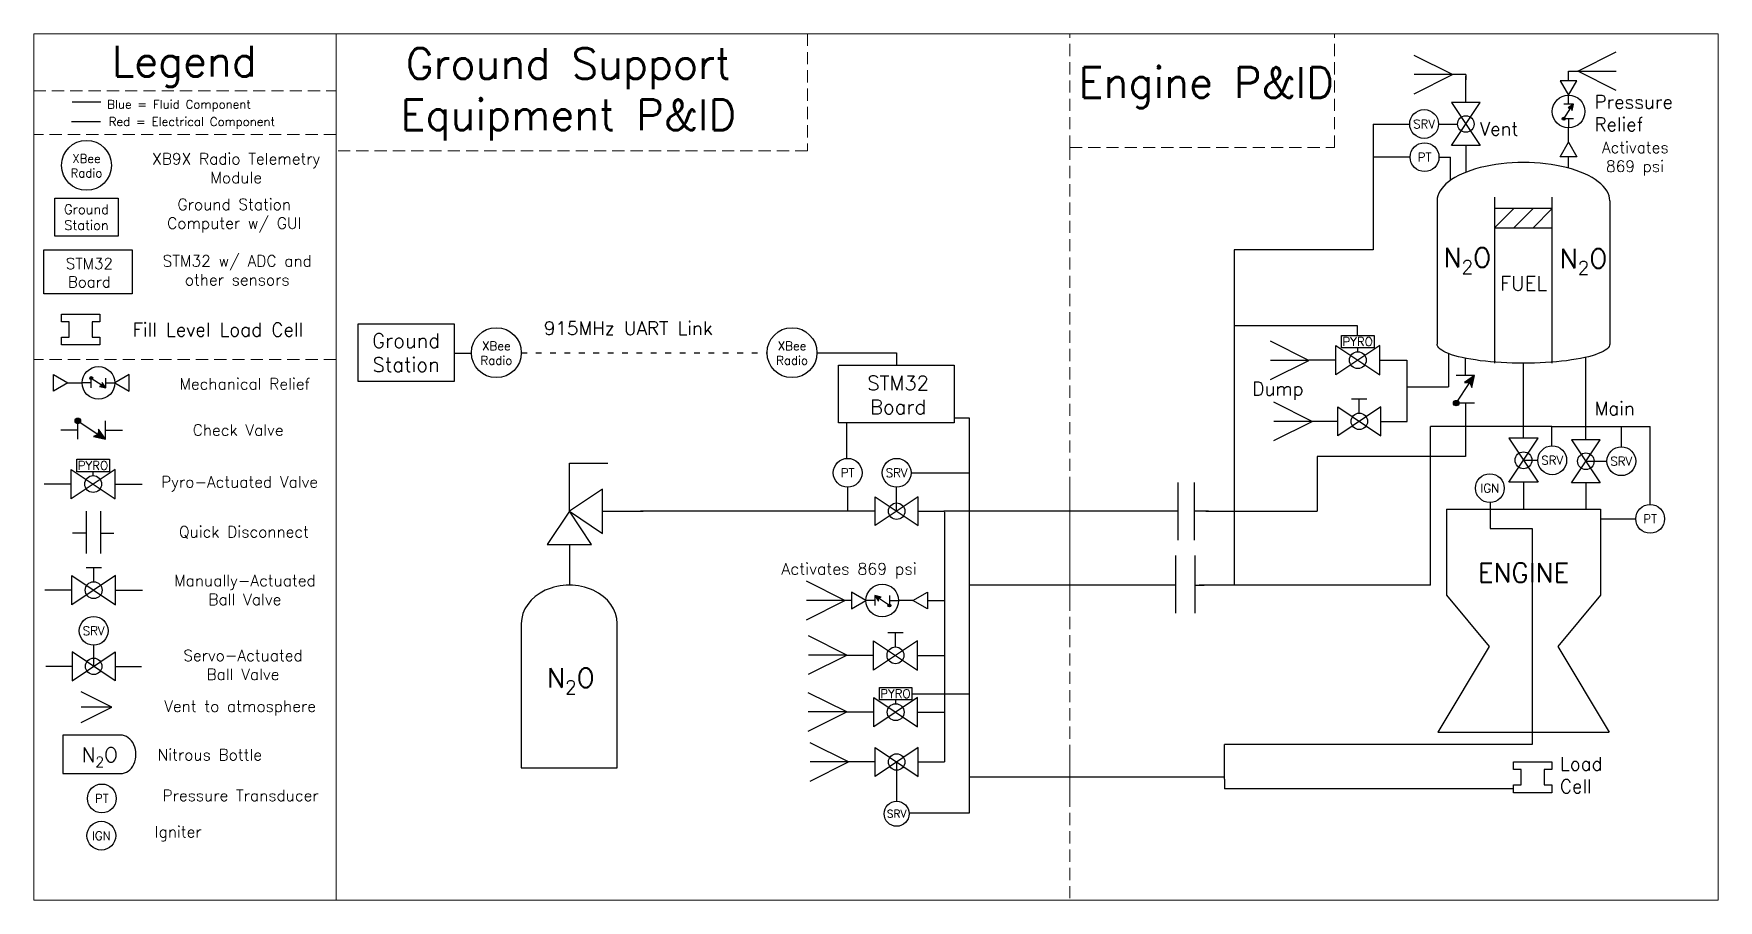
# Model space of a CAD drawing. Header units: millimetres. Extents: x 120 to 997, y 120 to 571.
import ezdxf

# ---------------------------------------------------------------- set-up
doc = ezdxf.new("R2010")
doc.units = ezdxf.units.MM
doc.header["$LTSCALE"] = 0.25
doc.linetypes.add('ACAD_ISO03W100', pattern=[30, 12, -18])
doc.linetypes.add('DASHEDX2', pattern=[38.1, 25.4, -12.7])
for name, color, linetype, lineweight in [('Boundaries', 250, 'DASHEDX2', 20), ('GSE Electronics', 10, 'Continuous', 25), ('Plumbing', 160, 'Continuous', 25)]:
    doc.layers.add(name, color=color, linetype=linetype, lineweight=lineweight)
doc.styles.add('Romans-450', font='romans.shx')
doc.linetypes.add('ZIGZAG', pattern='A,0.00254,-5.08,[131,ltypeshp.shx,S=5.08,R=0,X=-5.08,Y=0],-10.16,[131,ltypeshp.shx,S=5.08,R=180,X=5.08,Y=0],-5.08', length=20.32254)

# ---------------------------------------------------------------- blocks, each defined once
blk = doc.blocks.new('BV-MH1')
at = {"color": 0, "linetype": 'ByBlock', "lineweight": -2}
for p, q in [((-3, 0), (-6.68, 0)), ((3, 0), (6.68, 0))]:
    blk.add_line(p, q, dxfattribs=at)
blk.add_lwpolyline([(-3, 2), (3, -2), (3, 2), (-3, -2)], close=True, dxfattribs=at)
blk.add_circle((0, 0), 1.15, dxfattribs=at)
blk = doc.blocks.new('CV-1')
at = {"linetype": 'ByBlock', "lineweight": -2}
h = blk.add_hatch(color=0, dxfattribs=at)
h.dxf.hatch_style = 1
edge = h.paths.add_edge_path()
edge.add_arc((0, 2), 0.6, 0, 360)
h = blk.add_hatch(color=0, dxfattribs=at)
h.dxf.hatch_style = 1
h.paths.add_polyline_path([(4.47, 0.21), (4.45, -0.97), (3.37, -1.43), (6, -2)])
at = {"color": 0, "linetype": 'ByBlock', "lineweight": -2}
for p, q in [((0, 0), (-3.68, 0)), ((6, 0), (9.68, 0))]:
    blk.add_line(p, q, dxfattribs=at)
for points in [[(0, -2), (0, 2), (4.45, -0.97)], [(6, -2), (6, 2)]]:
    blk.add_lwpolyline(points, dxfattribs=at)
blk.add_lwpolyline([(6, -2), (4.47, 0.21), (4.45, -0.97), (3.37, -1.43)], close=True, dxfattribs=at)
blk.add_circle((0, 2), 0.6, dxfattribs=at)
blk = doc.blocks.new('GLV-A')
at = {"color": 0, "linetype": 'ByBlock', "lineweight": -2}
for p, q in [((3, 0), (6.68, 0)), ((0, -3), (0, -6.68))]:
    blk.add_line(p, q, dxfattribs=at)
for points in [[(3, 2), (0, 0), (3, -2), (3, 2)], [(2, -3), (0, 0), (-2, -3), (2, -3)]]:
    blk.add_lwpolyline(points, dxfattribs=at)

msp = doc.modelspace()

# ---------------------------------------------------------------- linework, layer by layer
at = {"layer": 'Boundaries', "linetype": 'ByBlock'}
for p, q in [((277.5, 571), (997.5, 571)), ((997.5, 571), (997.5, 120)), ((277.5, 120), (997.5, 120))]:
    msp.add_line(p, q, dxfattribs=at)
at = {"layer": 'Boundaries'}
for p, q in [((523, 571), (523, 510)), ((659.75, 511.75), (659.75, 571)), ((797.5, 511.75), (797.5, 571)), ((120, 541.25), (277.5, 541.25)), ((277.5, 518.5), (120, 518.5)), ((523, 510), (277.5, 510)), ((659.75, 511.75), (797.5, 511.75)), ((659.75, 511.75), (659.75, 336.25)), ((277.5, 401.5), (120, 401.5)), ((659.75, 194.5), (659.75, 272.75)), ((659.75, 175), (659.75, 120))]:
    msp.add_line(p, q, dxfattribs=at)
at = {"layer": 'Boundaries', "linetype": 'ZIGZAG'}
for p, q in [((659.75, 336.5), (659.75, 272.5)), ((659.75, 194.75), (659.75, 174.75))]:
    msp.add_line(p, q, dxfattribs=at)
at = {"layer": 'Boundaries', "linetype": 'ByBlock'}
msp.add_lwpolyline([(277.5, 571), (120, 571), (120, 120), (277.5, 120)], close=True, dxfattribs=at)
at = {"layer": 'GSE Electronics'}
for p, q in [((139.75, 525.25), (154.75, 525.25)), ((817.75, 524), (817.75, 458.5)), ((817.75, 524), (836.75, 524)), ((837, 506.75), (817.75, 506.75)), ((817.75, 458.5), (745.25, 458.5)), ((745.25, 458.5), (745.25, 284)), ((134.5, 421), (134.5, 425)), ((134.5, 425), (138.5, 425)), ((138.5, 425), (154.5, 425)), ((154.5, 425), (154.5, 421)), ((138.5, 421), (134.5, 421)), ((134.5, 409), (134.5, 413)), ((134.5, 413), (138.5, 413)), ((138.5, 413), (138.5, 421)), ((154.5, 421), (150.5, 421)), ((150.5, 421), (150.5, 413)), ((150.5, 413), (154.5, 413)), ((154.5, 413), (154.5, 409)), ((809.5, 419), (745.25, 419)), ((809.5, 414), (809.5, 419)), ((154.5, 409), (134.5, 409)), ((348, 404.5), (339, 404.5)), ((528, 405), (569.5, 405)), ((569.5, 405), (569.5, 398.5)), ((910.75, 366.5), (847.5, 366.5)), ((847.5, 284), (847.5, 366.5)), ((910.75, 356.5), (910.75, 366.5)), ((910.75, 366.5), (962, 366.5)), ((947, 356), (947, 366.5)), ((962, 326), (962, 366.5)), ((577, 342.5), (607.5, 342.5)), ((878.75, 323.5), (878.75, 313.5)), ((878.75, 313.5), (900.5, 313.5)), ((900.5, 313.5), (900.5, 201)), ((704, 284), (607.5, 284)), ((710, 284), (704, 284)), ((847.5, 284), (727, 284)), ((577.5, 227.5), (607.5, 227.5)), ((900.5, 201), (740.25, 201)), ((740.25, 183), (740.25, 201)), ((890.75, 188), (890.75, 192)), ((890.75, 192), (894.75, 192)), ((894.75, 188), (890.75, 188)), ((894.75, 192), (910.75, 192)), ((894.75, 180), (894.75, 188)), ((910.75, 188), (906.75, 188)), ((906.75, 188), (906.75, 180)), ((910.75, 192), (910.75, 188)), ((607.25, 184.25), (740.25, 184.25)), ((740.25, 183), (740.25, 178)), ((890.75, 178), (740.25, 178)), ((890.75, 176), (890.75, 180)), ((890.75, 180), (894.75, 180)), ((910.75, 176), (890.75, 176)), ((906.75, 180), (910.75, 180)), ((910.75, 180), (910.75, 176))]:
    msp.add_line(p, q, dxfattribs=at)
at = {"layer": 'GSE Electronics', "linetype": 'ByBlock'}
for p, q in [((607.5, 371), (599.5, 371)), ((607.5, 165.5), (607.5, 371)), ((543.5, 350), (543.5, 368.5)), ((714.75, 299.5), (714.75, 269.5)), ((724.75, 299.5), (724.75, 269.5)), ((714.75, 284), (709.75, 284)), ((724.75, 284), (729.75, 284)), ((576, 165.5), (607.5, 165.5))]:
    msp.add_line(p, q, dxfattribs=at)
for points in [[(130.99, 485.4), (163.99, 485.4), (163.99, 465.6), (130.99, 465.6)], [(125.33, 458.45), (171.33, 458.45), (171.33, 435.55), (125.33, 435.55)], [(289, 420), (339, 420), (339, 390), (289, 390)], [(539.25, 398.5), (599.5, 398.5), (599.5, 368.5), (539.25, 368.5)]]:
    msp.add_lwpolyline(points, close=True, dxfattribs=at)
for centre in [(147.5, 502.5), (361, 405), (515, 405)]:
    msp.add_circle(centre, 13, dxfattribs=at)
at = {"layer": 'Plumbing', "linetype": 'ByBlock'}
for p, q in [((859, 549.75), (839, 559.75)), ((924.25, 551.5), (944.25, 561.5)), ((859, 549.75), (839, 549.75)), ((839, 539.75), (859, 549.75)), ((924.25, 551.5), (944.25, 551.5)), ((944.25, 541.5), (924.25, 551.5)), ((851.75, 524), (861.75, 524)), ((851, 484), (851, 409.5)), ((881, 486), (881, 399.5)), ((911, 399.5), (911, 486)), ((941, 484), (941, 409.5)), ((911, 480), (881, 480)), ((891, 480), (881, 470)), ((891, 470), (901, 480)), ((911, 480), (901, 470)), ((881, 470), (911, 470)), ((901, 470), (911, 470)), ((784.25, 401), (764.25, 411)), ((784.25, 401), (764.25, 401)), ((764.25, 391), (784.25, 401)), ((896, 374), (896, 399.5)), ((928.5, 372), (928.5, 402.5)), ((786, 369.25), (766, 379.25)), ((786, 369.25), (766, 369.25)), ((766, 359.25), (786, 369.25)), ((399.02, 322.49), (399.02, 347.49)), ((399.02, 347.49), (419.02, 347.49)), ((896, 349), (903.5, 349)), ((928.5, 348.5), (939.5, 348.5)), ((544, 322.5), (544, 335)), ((569.5, 322.5), (569.5, 335)), ((716, 337.5), (716, 307.5)), ((724.5, 337.5), (724.5, 307.5)), ((569.5, 323.5), (569.5, 328.5)), ((147.25, 322.5), (147.25, 300.5)), ((154.75, 322.5), (154.75, 300.5)), ((547, 322.5), (436, 322.5)), ((704.5, 322.5), (594, 322.5)), ((594.5, 322), (594.5, 192)), ((716, 322.5), (704.5, 322.5)), ((732, 322.5), (724.5, 322.5)), ((730.5, 322.5), (788.5, 322.5)), ((855.85, 323.5), (936.15, 323.5)), ((855.85, 323.5), (855.85, 278.88)), ((936, 318.5), (954.5, 318.5)), ((936.15, 323.5), (936.15, 278.88)), ((147.25, 311), (140.25, 311)), ((154.75, 311), (161.75, 311)), ((542.5, 276), (522.5, 286)), ((542.5, 276), (522.5, 276)), ((522.5, 266), (542.5, 276)), ((855.85, 278.88), (878.15, 252.12)), ((936.15, 278.88), (913.85, 252.12)), ((374, 264), (374, 189)), ((424, 189), (424, 264)), ((543.62, 247.62), (523.62, 257.62)), ((151.25, 241.74), (151.25, 252.74)), ((543.62, 247.62), (523.62, 247.62)), ((523.62, 237.62), (543.62, 247.62)), ((878.15, 252.12), (851.38, 207.5)), ((913.85, 252.12), (940.62, 207.5)), ((160.75, 220.5), (144.75, 228.5)), ((160.75, 220.5), (144.75, 220.5)), ((144.75, 212.5), (160.75, 220.5)), ((543.5, 218), (523.5, 228)), ((543.5, 218), (523.5, 218)), ((523.5, 208), (543.5, 218)), ((135.17, 205.95), (135.17, 185.91)), ((165.23, 205.95), (135.17, 205.95)), ((544.5, 192), (524.5, 202)), ((851.38, 207.5), (940.62, 207.5)), ((135.17, 185.91), (165.23, 185.91)), ((374, 189), (424, 189)), ((544.5, 192), (524.5, 192)), ((524.5, 182), (544.5, 192)), ((569.5, 192), (569.5, 171.5))]:
    msp.add_line(p, q, dxfattribs=at)
at = {"layer": 'Plumbing'}
for p, q in [((866, 549.75), (858.75, 549.75)), ((866, 549.75), (866, 547)), ((919.5, 546.5), (919.5, 551.5)), ((919.5, 551.5), (924.5, 551.5)), ((140, 535.5), (155, 535.5)), ((852, 506.75), (858, 506.75)), ((858, 494.75), (858, 506.75)), ((919.5, 501), (919.5, 507)), ((809.75, 405.5), (809.75, 407.5)), ((857, 404.5), (857, 387.25)), ((835.5, 369.25), (835.5, 401.15)), ((835.5, 387.25), (857, 387.25)), ((806.5, 381), (814.5, 381)), ((810.5, 373.5), (810.5, 381)), ((865.75, 370.5), (865.75, 351)), ((865.75, 351), (788.5, 351)), ((788.5, 351), (788.5, 322.5)), ((151, 341), (151, 343)), ((878.75, 327), (878.75, 323.5)), ((147.25, 293.27), (155.25, 293.27)), ((151.25, 285.77), (151.25, 293.27)), ((546, 276), (542.5, 276)), ((585.5, 276), (594.5, 276)), ((564.87, 259.38), (572.87, 259.38)), ((568.87, 251.88), (568.87, 259.38)), ((569, 222.25), (569, 224.25))]:
    msp.add_line(p, q, dxfattribs=at)
at = {"layer": 'Plumbing', "linetype": 'ZIGZAG', "ltscale": 0.25}
for p, q in [((919.5, 514.5), (919.5, 522)), ((137.75, 389.25), (145.25, 389.25)), ((578, 276), (570.5, 276))]:
    msp.add_line(p, q, dxfattribs=at)
at = {"layer": 'Plumbing', "color": 114, "linetype": 'ACAD_ISO03W100', "true_color": 0x139b48}
msp.add_line((374, 405), (502, 405), dxfattribs=at)
at = {"layer": 'Plumbing'}
for points in [[(919.5, 539), (923.83, 546.5), (915.17, 546.5)], [(919.5, 514.5), (923.83, 507), (915.17, 507)], [(801.25, 414), (818.25, 414), (818.25, 407.5), (801.25, 407.5)], [(137.75, 389.25), (130.25, 384.92), (130.25, 393.58)], [(162.25, 389.25), (169.75, 384.92), (169.75, 393.58)], [(142.5, 349.5), (159.5, 349.5), (159.5, 343), (142.5, 343)], [(553.5, 276), (546, 280.33), (546, 271.67)], [(578, 276), (585.5, 280.33), (585.5, 271.67)], [(560.5, 230.75), (577.5, 230.75), (577.5, 224.25), (560.5, 224.25)]]:
    msp.add_lwpolyline(points, close=True, dxfattribs=at)
for centre in [(919.5, 530.5), (153.75, 389.25), (562, 276)]:
    msp.add_circle(centre, 8.5, dxfattribs=at)
at = {"layer": 'Plumbing', "linetype": 'ByBlock'}
for centre, radius in [((844.25, 524), 7.5), ((844.5, 506.75), 7.5), ((911, 349), 7.5), ((947, 348.5), 7.5), ((544, 342.5), 7.5), ((569.5, 342.5), 7.5), ((878.5, 334.5), 7.5), ((962, 318.5), 7.5), ((151.25, 260.24), 7.5), ((155.5, 173), 7.5), ((569.5, 165), 6.5), ((155.25, 153.62), 7.5)]:
    msp.add_circle(centre, radius, dxfattribs=at)
for centre, major_axis, ratio in [((896, 484), (45, 0), 0.444444), ((399, 264), (25, 0), 0.8), ((165.23, 195.93), (0, -10.02), 0.8)]:
    msp.add_ellipse(centre, major_axis=major_axis, ratio=ratio, start_param=0, end_param=3.141593, dxfattribs=at)
at = {"layer": 'Plumbing', "linetype": 'ByBlock', "extrusion": (0, 0, -1)}
msp.add_ellipse((896, 409.5), major_axis=(45, 0), ratio=0.222222, start_param=0, end_param=3.141593, dxfattribs=at)

# ---------------------------------------------------------------- block references
at = {"layer": 'Plumbing', "linetype": 'ByBlock'}
for name, p, xscale, yscale, zscale, rotation in [('BV-MH1', (865.99, 524), 3.741140726637044, 3.741140726637044, 3.741140726637044, 90), ('CV-1', (919.5, 526.75), 1.271987847056595, 1.271987847056595, 1.271987847056595, 90), ('CV-1', (865.75, 378.75), 2.394330065047708, 2.394330065047708, 2.394330065047708, 90), ('BV-MH1', (896, 349), 3.815963541169784, 3.815963541169784, 3.815963541169784, 90), ('BV-MH1', (928.5, 348.5), 3.741140726637044, 3.741140726637044, 3.741140726637044, 90), ('CV-1', (565.75, 276), 1.271987847056595, 1.271987847056595, 1.271987847056595, 180), ('BV-MH1', (151.25, 241.74), 3.741140726637044, 3.741140726637044, 3.741140726637044, 180)]:
    msp.add_blockref(name, p, dxfattribs=dict(at, xscale=xscale, yscale=yscale, zscale=zscale, rotation=rotation))
for name, p, xscale, yscale, zscale in [('BV-MH1', (809.75, 401.13), 3.815963541169784, 3.815963541169784, 3.815963541169784), ('CV-1', (150, 389.25), 1.271987847056595, 1.271987847056595, 1.271987847056595), ('CV-1', (143, 364.75), 2.394330065047708, 2.394330065047708, 2.394330065047708), ('BV-MH1', (810.5, 369.25), 3.741140726637044, 3.741140726637044, 3.741140726637044), ('BV-MH1', (151, 336.63), 3.815963541169784, 3.815963541169784, 3.815963541169784), ('BV-MH1', (569.5, 322.5), 3.741140726637044, 3.741140726637044, 3.741140726637044), ('BV-MH1', (151.25, 281.37), 3.815963541169784, 3.815963541169784, 3.815963541169784), ('BV-MH1', (568.87, 247.48), 3.815963541169784, 3.815963541169784, 3.815963541169784), ('BV-MH1', (569, 217.88), 3.815963541169784, 3.815963541169784, 3.815963541169784), ('BV-MH1', (569.5, 191.98), 3.741140726637044, 3.741140726637044, 3.741140726637044)]:
    msp.add_blockref(name, p, dxfattribs=dict(at, xscale=xscale, yscale=yscale, zscale=zscale))
at = {"layer": 'Plumbing', "xscale": 5.758740703017874, "yscale": 5.758740703017874, "zscale": 5.758740703017874}
msp.add_blockref('GLV-A', (399.02, 322.49), dxfattribs=at)

# ---------------------------------------------------------------- texts
at = {"layer": 'Boundaries', "linetype": 'ByBlock', "attachment_point": 5, "style": 'Romans-450'}
for s, width, heights, insert, char_height in [('Legend', 150, [0], (198.5, 554), 16), ('Ground Support Equipment P&ID', 200, [0], (398.5, 539.5), 16), ('Engine P&ID', 140, [0], (730.75, 543), 16), ('Mechanical Relief', 145.875, [0], (230, 388.75), 5.8715), ('Check Valve', 70, [0], (226.5, 364.75), 5.8715), ('Pyro-Actuated Valve', 96.125, [0], (227.25, 336.75), 5.8715), ('Quick Disconnect', 98.0854, [0], (229.5, 311.5), 5.8715), ('Manually-Actuated Ball Valve', 70.5, [0], (230, 281.5), 5.8715), ('Servo-Actuated Ball Valve', 70.5, [0], (229, 242.5), 5.8715), ('Vent to atmosphere', 108.7958, [12.56], (227.5, 220), 5.8715), ('Nitrous Bottle', 88.5, [0], (211.75, 195.75), 5.8715), ('Pressure Transducer', 98.0854, [0], (227.75, 174.5), 5.8715), ('Igniter', 134.2945, [19.85], (195.25, 154.62), 5.871)]:
    msp.add_mtext_dynamic_manual_height_columns(s, width=width, gutter_width=29.36, heights=heights, dxfattribs=dict(at, insert=insert, char_height=char_height))
at = {"layer": 'Boundaries', "attachment_point": 1, "style": 'Romans-450'}
for s, width, heights, insert, char_height in [('Pressure Relief', 24, [0], (933, 539), 7), ('Vent', 24, [0], (873.25, 525), 7), ('\\pi5.39224;Activates\\P\\pi7.48919;869 psi', 48.25, [28.5], (931.5, 514.75), 5.8715), ('915MHz UART Link', 171.2909, [22.71], (385.75, 421.25), 7), ('Dump', 77.3308, [0], (754.75, 389.75), 7), ('Main', 24, [0], (933, 379.5), 7), ('\\pi2;Activates 869 psi', 84, [14.28], (507.5, 295.5), 6), ('Load Cell', 12.5, [0], (915, 194.5), 7)]:
    msp.add_mtext_dynamic_manual_height_columns(s, width=width, gutter_width=35, heights=heights, dxfattribs=dict(at, insert=insert, char_height=char_height))
at = {"layer": 'GSE Electronics', "attachment_point": 1, "style": 'Romans-450'}
for s, width, heights, insert, char_height in [('\\pi3.33127;Red = Electrical Component', 104.8054, [13.98], (155.75, 527.5), 4.5), ('Fill Level Load Cell', 124.5, [0], (171.5, 420.5), 7)]:
    msp.add_mtext_dynamic_manual_height_columns(s, width=width, gutter_width=35, heights=heights, dxfattribs=dict(at, insert=insert, char_height=char_height))
at = {"layer": 'GSE Electronics', "linetype": 'ByBlock', "attachment_point": 5, "style": 'Romans-450'}
for s, width, gutter_width, insert, char_height in [('XB9X Radio Telemetry Module', 98.0854, 29.36, (225.5, 501), 5.8715), ('XBee^JRadio', 20, 29.36, (147.5, 502.25), 4.5), ('Ground Station Computer w/ GUI', 98.0854, 29.36, (224.5, 476.31), 5.8715), ('Ground\\PStation', 29.7, 19.38, (147.49, 475.5), 4.95), ('STM32 w/ ADC and other sensors', 98.0854, 29.36, (226, 447.87), 5.8715), ('STM32 Board', 34.3568, 22.41, (149, 446.62), 5.7261), ('Ground\\PStation', 45, 29.36, (314, 405), 7.5), ('XBee^JRadio', 20, 29.36, (361, 404.75), 4.5), ('XBee^JRadio', 20, 29.36, (515, 404.75), 4.5), ('STM32 Board', 45, 29.36, (570.25, 383), 7.5)]:
    msp.add_mtext_dynamic_manual_height_columns(s, width=width, gutter_width=gutter_width, heights=[0], dxfattribs=dict(at, insert=insert, char_height=char_height))
at = {"layer": 'Plumbing', "char_height": 4.5, "attachment_point": 1, "style": 'Romans-450'}
for s, width, heights, insert in [('Blue = Fluid Component', 90.75, [15.16], (158.25, 536.5)), ('\\pi-3.53571;PYRO', 9, [0], (805.25, 413)), ('\\pi-3.53571;PYRO', 9, [0], (146.5, 348.5)), ('\\pi-3.53571;PYRO', 9, [0], (564.5, 229.75))]:
    msp.add_mtext_dynamic_manual_height_columns(s, width=width, gutter_width=35, heights=heights, dxfattribs=dict(at, insert=insert))
at = {"layer": 'Plumbing', "linetype": 'ByBlock', "style": 'Romans-450'}
for s, width, gutter_width, heights, insert, char_height, attachment_point in [('SRV', 30, 88.07, [15], (844.25, 524), 4.5, 5), ('PT', 30, 88.07, [15], (844.5, 506.75), 4.5, 5), ('\\A1;\\pi3.35714;N{\\H0.7x;\\S^ 2;}O', 30, 29.36, [0], (851, 459.5), 10, 1), ('\\A1;\\pi3.35714;N{\\H0.7x;\\S^ 2;}O', 30, 29.36, [0], (911.5, 459), 10, 1), ('\\A1;\\pi32.32143;FUEL', 90, 29.36, [0], (851.5, 444.87), 7.5, 1), ('SRV', 30, 88.07, [15], (911, 349), 4.5, 5), ('PT', 30, 88.07, [15], (544, 342.5), 4.5, 5), ('SRV', 30, 88.07, [15], (569.5, 342.5), 4.5, 5), ('SRV', 30, 88.07, [15], (947, 348.5), 4.5, 5), ('IGN', 30, 88.07, [15], (878.5, 334.5), 4.5, 5), ('PT', 30, 88.07, [15], (962, 318.5), 4.5, 5), ('ENGINE', 80, 29.36, [0], (896, 290.5), 10, 5), ('SRV', 30, 88.07, [15], (151.24, 260.25), 4.5, 5), ('\\A1;\\pi13.35714;N{\\H0.7x;\\S^ 2;}O', 50, 29.36, [0], (374, 240.75), 10, 1), ('\\A1;\\pi10.17257;N{\\H0.7x;\\S^ 2;}O', 38.0791, 22.36, [0], (134.75, 199.55), 7.6158, 1), ('PT', 30, 88.07, [15], (155.5, 173), 4.5, 5), ('SRV', 26.6667, 78.29, [13.33], (569.5, 165), 4, 5), ('IGN', 30, 88.07, [15], (155.25, 153.62), 4.5, 5)]:
    msp.add_mtext_dynamic_manual_height_columns(s, width=width, gutter_width=gutter_width, heights=heights, dxfattribs=dict(at, insert=insert, char_height=char_height, attachment_point=attachment_point))

doc.saveas('drawing.dxf')
